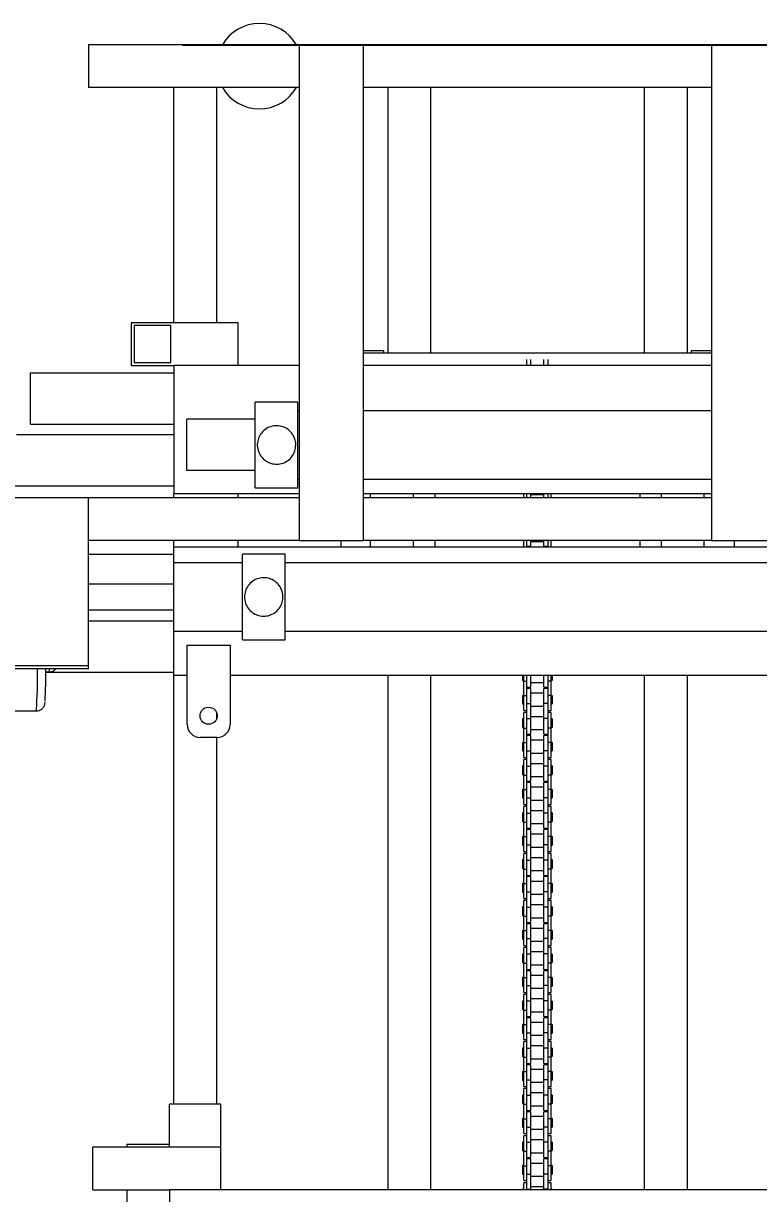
# Model space of a CAD drawing. Header units: millimetres. Extents: x -250 to 3947, y -1468 to 870.
# Drawn here: x -65.5 to 20.5, y 613.1 to 749.9 of the extents above; entities that cross this region are included whole.
import ezdxf

# ---------------------------------------------------------------- set-up
doc = ezdxf.new("R2010")
doc.units = ezdxf.units.MM
doc.header["$PDSIZE"] = -1
doc.styles.get("Standard").update_dxf_attribs({"font": 'times_0.ttf'})
doc.dimstyles.new('ISO-25', dxfattribs={"dimtxt": 2.5, "dimasz": 2.5, "dimexe": 1.25, "dimexo": 0.625, "dimtad": 1, "dimtxsty": 'Standard', "dimcen": 2.5, "dimadec": 0, "dimazin": 0, "dimtfac": 1, "dimtmove": 0, "dimatfit": 3, "dimfxl": 1, "dimarcsym": 0})

# ---------------------------------------------------------------- blocks, each defined once
blk = doc.blocks.new('*D6')
at = {"color": 0, "lineweight": -2}
for p, q in [((-46.86, 747.41), (239.99, 747.41)), ((238.99, 744.11), (238.99, 631.12)), ((238.99, 510.71), (238.99, 623.71)), ((-46.86, 507.41), (239.99, 507.41))]:
    blk.add_line(p, q, dxfattribs=at)
at = {"color": 0}
for points in [[(238.44, 744.11), (239.54, 744.11), (238.99, 747.41)], [(238.44, 510.71), (239.54, 510.71), (238.99, 507.41)]]:
    blk.add_solid(points, dxfattribs=at)
at = {"layer": 'Defpoints', "color": 0}
for p in [(-47.86, 747.41), (238.99, 747.41), (-47.86, 507.41)]:
    blk.add_point(p, dxfattribs=at)
at = {"color": 0, "insert": (238.99, 627.41), "char_height": 3.5, "attachment_point": 5}
blk.add_mtext('1200,00', dxfattribs=at)

msp = doc.modelspace()

# ---------------------------------------------------------------- linework, layer by layer
at = {"color": 7, "linetype": 'Continuous', "lineweight": 15}
for p, q in [((-57.8617, 747.4115), (-57.8617, 742.4115)), ((-33.2106, 747.4115), (-57.8617, 747.4115)), ((-33.2106, 747.4115), (-33.2106, 689.4445)), ((-33.2106, 747.4115), (-25.7106, 747.4115)), ((-25.7106, 689.4445), (-25.7106, 747.4115)), ((14.9872, 747.4115), (-25.7106, 747.4115)), ((14.9872, 747.4115), (14.9872, 689.4445)), ((14.9872, 747.4115), (22.4872, 747.4115)), ((-33.2106, 742.4115), (-57.8617, 742.4115)), ((-47.8617, 714.9115), (-47.8617, 742.4115)), ((-42.8617, 714.9115), (-42.8617, 742.4115)), ((14.9872, 742.4115), (-25.7106, 742.4115)), ((-22.8617, 742.4115), (-22.8617, 711.3411)), ((-17.8617, 742.4115), (-17.8617, 711.3411)), ((7.1383, 742.4115), (7.1383, 711.3411)), ((12.1383, 742.4115), (12.1383, 711.3411)), ((-52.8617, 714.9115), (-52.8617, 709.9115)), ((-40.3617, 714.9115), (-52.8617, 714.9115)), ((-48.2117, 714.5615), (-52.5117, 714.5615)), ((-52.5117, 714.5615), (-52.5117, 710.2615)), ((-48.2117, 710.2615), (-48.2117, 714.5615)), ((-40.3617, 709.9115), (-40.3617, 714.9115)), ((-23.3617, 711.6358), (-25.7106, 711.6358)), ((14.9872, 711.3411), (-25.7106, 711.3411)), ((-23.3617, 711.6358), (-23.3617, 711.3411)), ((-6.6117, 709.9115), (-6.6117, 710.5851)), ((-6.1117, 709.9115), (-6.1117, 710.5851)), ((-4.6117, 709.9115), (-4.6117, 710.5851)), ((-4.1117, 709.9115), (-4.1117, 710.5851)), ((14.9872, 711.6358), (12.6383, 711.6358)), ((12.6383, 711.6358), (12.6383, 711.3411)), ((-64.6507, 703.0365), (-64.6507, 709.0365)), ((-64.6507, 709.0365), (-47.8617, 709.0365)), ((-52.8617, 709.9115), (-47.8617, 709.9115)), ((-52.5117, 710.2615), (-48.2117, 710.2615)), ((-47.8617, 709.9115), (-47.8617, 694.9115)), ((-33.2106, 709.9115), (-47.8617, 709.9115)), ((14.9872, 709.9115), (-25.7106, 709.9115)), ((-33.3617, 705.6104), (-38.3617, 705.6104)), ((-38.3617, 695.6104), (-38.3617, 705.6104)), ((-33.3617, 695.6104), (-33.3617, 705.6104)), ((-46.3617, 697.6104), (-46.3617, 703.6104)), ((-38.3617, 703.6104), (-46.3617, 703.6104)), ((-33.2106, 704.6104), (-33.3617, 704.6104)), ((14.9872, 704.6104), (-25.7106, 704.6104)), ((-64.6507, 703.0365), (-47.8617, 703.0365)), ((-47.8617, 701.7865), (-66.2809, 701.7865)), ((-38.3617, 697.6104), (-46.3617, 697.6104)), ((-33.3617, 696.6104), (-33.2106, 696.6104)), ((-25.7106, 696.6104), (14.9872, 696.6104)), ((-47.8617, 695.7865), (-74.6742, 695.7865)), ((-38.3617, 695.6104), (-33.3617, 695.6104)), ((-57.8617, 694.4445), (-67.8617, 694.4445)), ((-57.8617, 674.7945), (-57.8617, 694.4445)), ((-33.2106, 694.4445), (-57.8617, 694.4445)), ((-33.2106, 694.9115), (-47.8617, 694.9115)), ((-47.8617, 694.4445), (-47.8617, 694.9115)), ((-40.3617, 694.4445), (-40.3617, 694.9115)), ((14.9872, 694.9115), (-25.7106, 694.9115)), ((14.9872, 694.4445), (-25.7106, 694.4445)), ((-24.8617, 694.4445), (-24.8617, 694.9115)), ((-19.8617, 694.4445), (-19.8617, 694.9115)), ((-17.3617, 694.9115), (-17.3617, 694.4445)), ((-6.9617, 694.4445), (-6.9617, 694.9115)), ((-6.6117, 694.7999), (-6.6117, 694.9115)), ((-6.6117, 694.4445), (-6.6117, 694.7999)), ((-6.1117, 694.4445), (-6.1117, 694.9115)), ((-6.1117, 694.8177), (-4.6117, 694.8177)), ((-4.6117, 694.4445), (-4.6117, 694.9115)), ((-4.1117, 694.7999), (-4.1117, 694.9115)), ((-4.1117, 694.4445), (-4.1117, 694.7999)), ((-3.7617, 694.4445), (-3.7617, 694.9115)), ((6.6383, 694.9115), (6.6383, 694.4445)), ((9.1383, 694.4445), (9.1383, 694.9115)), ((14.1383, 694.4445), (14.1383, 694.9115)), ((-33.2106, 689.4445), (-57.8617, 689.4445)), ((-47.8617, 688.6615), (-47.8617, 689.4445)), ((37.1383, 688.6615), (-47.8617, 688.6615)), ((-47.8617, 686.8334), (-47.8617, 688.6615)), ((-40.3617, 688.6615), (-40.3617, 689.4445)), ((-33.2106, 689.4445), (-25.7106, 689.4445)), ((-28.3617, 689.4445), (-28.3617, 688.6615)), ((14.9872, 689.4445), (-25.7106, 689.4445)), ((-24.8617, 688.6615), (-24.8617, 689.4445)), ((-19.8617, 688.6615), (-19.8617, 689.4445)), ((-17.3617, 689.4445), (-17.3617, 688.6615)), ((-6.9617, 688.6615), (-6.9617, 689.4445)), ((-6.6117, 689.2999), (-6.6117, 689.4445)), ((-6.6117, 688.6615), (-6.6117, 689.2999)), ((-6.6117, 688.7677), (-6.1117, 688.7677)), ((-6.1117, 688.7677), (-6.1117, 689.4445)), ((-6.1117, 689.3177), (-4.6117, 689.3177)), ((-4.6117, 688.7677), (-4.6117, 689.4445)), ((-4.6117, 688.7677), (-4.1117, 688.7677)), ((-4.1117, 689.2999), (-4.1117, 689.4445)), ((-4.1117, 688.6615), (-4.1117, 689.2999)), ((-3.7617, 688.6615), (-3.7617, 689.4445)), ((6.6383, 689.4445), (6.6383, 688.6615)), ((9.1383, 688.6615), (9.1383, 689.4445)), ((14.1383, 688.6615), (14.1383, 689.4445)), ((14.9872, 689.4445), (22.4872, 689.4445)), ((17.6383, 689.4445), (17.6383, 688.6615)), ((-47.8617, 687.7865), (-57.8617, 687.7865)), ((-34.8617, 687.8334), (-39.8617, 687.8334)), ((-39.8617, 677.8334), (-39.8617, 687.8334)), ((-34.8617, 677.8334), (-34.8617, 687.8334)), ((-39.8617, 686.8334), (-47.8617, 686.8334)), ((-47.8617, 678.8334), (-47.8617, 686.8334)), ((22.6383, 686.8334), (-34.8617, 686.8334)), ((-47.8617, 684.3334), (-57.8617, 684.3334)), ((-57.8617, 681.3334), (-47.8617, 681.3334)), ((-57.8617, 680.0365), (-47.8617, 680.0365)), ((-47.8617, 678.8334), (-39.8617, 678.8334)), ((-47.8617, 673.6615), (-47.8617, 678.8334)), ((-34.8617, 678.8334), (22.6383, 678.8334)), ((-39.8617, 677.8334), (-34.8617, 677.8334)), ((-46.3038, 677.1752), (-41.3038, 677.1752)), ((-46.3038, 667.9115), (-46.3038, 677.1752)), ((-41.3038, 677.1752), (-41.3038, 667.9115)), ((-57.8617, 674.7945), (-67.8617, 674.7945)), ((-57.8617, 674.4445), (-57.8617, 674.7945)), ((-57.8617, 674.4445), (-67.8617, 674.4445)), ((-62.8382, 674.0365), (-47.8617, 674.0365)), ((-62.8379, 674.0615), (-62.4545, 674.0615)), ((-47.8617, 623.5118), (-47.8617, 673.6615)), ((-46.3038, 673.6615), (-47.8617, 673.6615)), ((30.5804, 673.6615), (-41.3038, 673.6615)), ((-22.8617, 673.6615), (-22.8617, 613.5118)), ((-17.8617, 673.6615), (-17.8617, 613.5118)), ((-7.1117, 673.6615), (-7.1117, 673.0701)), ((-6.9617, 673.0023), (-6.9617, 673.6615)), ((-6.6117, 673.0023), (-6.6117, 673.6615)), ((-6.1117, 672.2701), (-6.1117, 673.6615)), ((-4.6117, 672.2701), (-4.6117, 673.6615)), ((-4.1117, 673.0023), (-4.1117, 673.6615)), ((-3.7617, 673.0023), (-3.7617, 673.6615)), ((-3.6117, 673.6615), (-3.6117, 673.0701)), ((7.1383, 673.6615), (7.1383, 613.5118)), ((12.1383, 673.6615), (12.1383, 613.5118)), ((-7.1117, 673.0701), (-6.9617, 673.0701)), ((-6.9617, 673.0023), (-6.6117, 673.0023)), ((-6.9617, 671.3089), (-6.9617, 673.0023)), ((-6.6117, 671.5796), (-6.6117, 673.0023)), ((-6.6117, 672.2701), (-6.1117, 672.2701)), ((-6.1117, 672.1201), (-6.6117, 672.1201)), ((-6.1117, 672.8201), (-4.6117, 672.8201)), ((-6.1117, 670.3846), (-6.1117, 672.1201)), ((-4.6117, 672.2701), (-4.1117, 672.2701)), ((-4.1117, 672.1201), (-4.6117, 672.1201)), ((-4.6117, 670.3846), (-4.6117, 672.1201)), ((-3.7617, 673.0023), (-4.1117, 673.0023)), ((-4.1117, 671.5796), (-4.1117, 673.0023)), ((-3.7617, 673.0701), (-3.6117, 673.0701)), ((-3.7617, 671.3089), (-3.7617, 673.0023)), ((-6.9617, 671.3201), (-7.1117, 671.3201)), ((-7.1117, 671.3201), (-7.1117, 670.3201)), ((-6.9617, 671.3089), (-6.6117, 671.3089)), ((-6.9617, 669.5701), (-6.9617, 671.3089)), ((-6.6117, 670.3846), (-6.6117, 671.5796)), ((-4.6117, 671.5701), (-6.1117, 671.5701)), ((-4.1117, 670.3846), (-4.1117, 671.5796)), ((-3.7617, 671.3089), (-4.1117, 671.3089)), ((-3.6117, 671.3201), (-3.7617, 671.3201)), ((-3.7617, 669.5701), (-3.7617, 671.3089)), ((-3.6117, 671.3201), (-3.6117, 670.3201)), ((-63.9543, 669.4756), (-90.2865, 669.4756)), ((-42.8617, 668.6076), (-42.8617, 669.2785)), ((-7.1117, 670.3201), (-6.9617, 670.3201)), ((-6.9617, 669.5701), (-6.6117, 669.5701)), ((-6.6117, 669.3225), (-6.9617, 669.3225)), ((-6.9617, 667.5047), (-6.9617, 669.3225)), ((-6.6117, 670.3846), (-6.1117, 670.3846)), ((-6.6117, 668.609), (-6.6117, 670.3846)), ((-6.1117, 668.609), (-6.1117, 670.3846)), ((-6.1117, 670.0701), (-4.6117, 670.0701)), ((-4.1117, 670.3846), (-4.6117, 670.3846)), ((-4.6117, 668.609), (-4.6117, 670.3846)), ((-4.1117, 668.609), (-4.1117, 670.3846)), ((-4.1117, 669.5701), (-3.7617, 669.5701)), ((-3.7617, 669.3225), (-4.1117, 669.3225)), ((-3.7617, 670.3201), (-3.6117, 670.3201)), ((-3.7617, 667.5047), (-3.7617, 669.3225)), ((-6.9617, 668.5725), (-7.1117, 668.5725)), ((-7.1117, 668.5725), (-7.1117, 667.5725)), ((-6.6117, 667.5047), (-6.6117, 668.609)), ((-6.6117, 668.609), (-6.1117, 668.609)), ((-4.6117, 668.8225), (-6.1117, 668.8225)), ((-6.1117, 666.7725), (-6.1117, 668.609)), ((-4.1117, 668.609), (-4.6117, 668.609)), ((-4.6117, 666.7725), (-4.6117, 668.609)), ((-4.1117, 667.5047), (-4.1117, 668.609)), ((-3.6117, 668.5725), (-3.7617, 668.5725)), ((-3.6117, 668.5725), (-3.6117, 667.5725)), ((-7.1117, 667.5725), (-6.9617, 667.5725)), ((-6.9617, 667.5047), (-6.6117, 667.5047)), ((-6.9617, 665.8113), (-6.9617, 667.5047)), ((-6.6117, 666.082), (-6.6117, 667.5047)), ((-6.6117, 666.7725), (-6.1117, 666.7725)), ((-6.1117, 666.6225), (-6.6117, 666.6225)), ((-6.1117, 667.3225), (-4.6117, 667.3225)), ((-6.1117, 664.8361), (-6.1117, 666.6225)), ((-4.6117, 666.7725), (-4.1117, 666.7725)), ((-4.1117, 666.6225), (-4.6117, 666.6225)), ((-4.6117, 664.8361), (-4.6117, 666.6225)), ((-3.7617, 667.5047), (-4.1117, 667.5047)), ((-4.1117, 666.082), (-4.1117, 667.5047)), ((-3.7617, 667.5725), (-3.6117, 667.5725)), ((-3.7617, 665.8113), (-3.7617, 667.5047)), ((-42.8038, 666.4115), (-44.8038, 666.4115)), ((-42.8617, 623.5118), (-42.8617, 666.4115)), ((-6.9617, 665.8225), (-7.1117, 665.8225)), ((-7.1117, 665.8225), (-7.1117, 664.8225)), ((-6.9617, 664.0725), (-6.9617, 665.8113)), ((-6.9617, 665.8113), (-6.6117, 665.8113)), ((-6.6117, 664.8361), (-6.6117, 666.082)), ((-4.6117, 666.0725), (-6.1117, 666.0725)), ((-4.1117, 664.8361), (-4.1117, 666.082)), ((-3.7617, 665.8113), (-4.1117, 665.8113)), ((-3.6117, 665.8225), (-3.7617, 665.8225)), ((-3.7617, 664.0725), (-3.7617, 665.8113)), ((-3.6117, 665.8225), (-3.6117, 664.8225)), ((-7.1117, 664.8225), (-6.9617, 664.8225)), ((-6.9617, 664.0725), (-6.6117, 664.0725)), ((-6.6117, 663.8225), (-6.9617, 663.8225)), ((-6.9617, 662.0047), (-6.9617, 663.8225)), ((-6.6117, 664.8361), (-6.1117, 664.8361)), ((-6.6117, 663.0589), (-6.6117, 664.8361)), ((-6.1117, 663.0589), (-6.1117, 664.8361)), ((-6.1117, 664.5725), (-4.6117, 664.5725)), ((-4.1117, 664.8361), (-4.6117, 664.8361)), ((-4.6117, 663.0589), (-4.6117, 664.8361)), ((-4.1117, 663.0589), (-4.1117, 664.8361)), ((-4.1117, 664.0725), (-3.7617, 664.0725)), ((-3.7617, 663.8225), (-4.1117, 663.8225)), ((-3.7617, 664.8225), (-3.6117, 664.8225)), ((-3.7617, 662.0047), (-3.7617, 663.8225)), ((-6.9617, 663.0725), (-7.1117, 663.0725)), ((-7.1117, 663.0725), (-7.1117, 662.0725)), ((-6.6117, 661.8047), (-6.6117, 663.0589)), ((-6.6117, 663.0589), (-6.1117, 663.0589)), ((-4.6117, 663.3225), (-6.1117, 663.3225)), ((-6.1117, 661.2725), (-6.1117, 663.0589)), ((-4.1117, 663.0589), (-4.6117, 663.0589)), ((-4.6117, 661.2725), (-4.6117, 663.0589)), ((-4.1117, 661.8047), (-4.1117, 663.0589)), ((-3.6117, 663.0725), (-3.7617, 663.0725)), ((-3.6117, 663.0725), (-3.6117, 662.0725)), ((-7.1117, 662.0725), (-6.9617, 662.0725)), ((-6.9617, 662.0047), (-6.6117, 662.0047)), ((-6.9617, 660.3113), (-6.9617, 662.0047)), ((-6.6117, 660.582), (-6.6117, 661.8047)), ((-6.6117, 661.2725), (-6.1117, 661.2725)), ((-6.1117, 661.1225), (-6.6117, 661.1225)), ((-6.1117, 661.8225), (-4.6117, 661.8225)), ((-6.1117, 659.3361), (-6.1117, 661.1225)), ((-4.6117, 661.2725), (-4.1117, 661.2725)), ((-4.1117, 661.1225), (-4.6117, 661.1225)), ((-4.6117, 659.3361), (-4.6117, 661.1225)), ((-3.7617, 662.0047), (-4.1117, 662.0047)), ((-4.1117, 660.582), (-4.1117, 661.8047)), ((-3.7617, 662.0725), (-3.6117, 662.0725)), ((-3.7617, 660.3113), (-3.7617, 662.0047)), ((-6.9617, 660.3225), (-7.1117, 660.3225)), ((-7.1117, 660.3225), (-7.1117, 659.3225)), ((-6.9617, 660.3113), (-6.6117, 660.3113)), ((-6.9617, 658.5725), (-6.9617, 660.3113)), ((-6.6117, 659.3361), (-6.6117, 660.582)), ((-4.6117, 660.5725), (-6.1117, 660.5725)), ((-4.1117, 659.3361), (-4.1117, 660.582)), ((-3.7617, 660.3113), (-4.1117, 660.3113)), ((-3.6117, 660.3225), (-3.7617, 660.3225)), ((-3.7617, 658.5725), (-3.7617, 660.3113)), ((-3.6117, 660.3225), (-3.6117, 659.3225)), ((-7.1117, 659.3225), (-6.9617, 659.3225)), ((-6.9617, 658.5725), (-6.6117, 658.5725)), ((-6.6117, 658.3225), (-6.9617, 658.3225)), ((-6.9617, 656.5047), (-6.9617, 658.3225)), ((-6.6117, 659.3361), (-6.1117, 659.3361)), ((-6.6117, 657.5589), (-6.6117, 659.3361)), ((-6.1117, 657.5589), (-6.1117, 659.3361)), ((-6.1117, 659.0725), (-4.6117, 659.0725)), ((-4.1117, 659.3361), (-4.6117, 659.3361)), ((-4.6117, 657.5589), (-4.6117, 659.3361)), ((-4.1117, 657.5589), (-4.1117, 659.3361)), ((-4.1117, 658.5725), (-3.7617, 658.5725)), ((-3.7617, 658.3225), (-4.1117, 658.3225)), ((-3.7617, 659.3225), (-3.6117, 659.3225)), ((-3.7617, 656.5047), (-3.7617, 658.3225)), ((-6.9617, 657.5725), (-7.1117, 657.5725)), ((-7.1117, 657.5725), (-7.1117, 656.5725)), ((-6.6117, 657.5589), (-6.1117, 657.5589)), ((-6.6117, 656.3047), (-6.6117, 657.5589)), ((-4.6117, 657.8225), (-6.1117, 657.8225)), ((-6.1117, 655.7725), (-6.1117, 657.5589)), ((-4.1117, 657.5589), (-4.6117, 657.5589)), ((-4.6117, 655.7725), (-4.6117, 657.5589)), ((-4.1117, 656.3047), (-4.1117, 657.5589)), ((-3.6117, 657.5725), (-3.7617, 657.5725)), ((-3.6117, 657.5725), (-3.6117, 656.5725)), ((-7.1117, 656.5725), (-6.9617, 656.5725)), ((-6.9617, 656.5047), (-6.6117, 656.5047)), ((-6.9617, 654.8113), (-6.9617, 656.5047)), ((-6.6117, 655.082), (-6.6117, 656.3047)), ((-6.6117, 655.7725), (-6.1117, 655.7725)), ((-6.1117, 655.6225), (-6.6117, 655.6225)), ((-6.1117, 656.3225), (-4.6117, 656.3225)), ((-6.1117, 653.8361), (-6.1117, 655.6225)), ((-4.6117, 655.7725), (-4.1117, 655.7725)), ((-4.1117, 655.6225), (-4.6117, 655.6225)), ((-4.6117, 653.8361), (-4.6117, 655.6225)), ((-3.7617, 656.5047), (-4.1117, 656.5047)), ((-4.1117, 655.082), (-4.1117, 656.3047)), ((-3.7617, 656.5725), (-3.6117, 656.5725)), ((-3.7617, 654.8113), (-3.7617, 656.5047)), ((-6.9617, 654.8225), (-7.1117, 654.8225)), ((-7.1117, 654.8225), (-7.1117, 653.8225)), ((-6.9617, 653.0725), (-6.9617, 654.8113)), ((-6.9617, 654.8113), (-6.6117, 654.8113)), ((-6.6117, 653.8361), (-6.6117, 655.082)), ((-4.6117, 655.0725), (-6.1117, 655.0725)), ((-4.1117, 653.8361), (-4.1117, 655.082)), ((-3.7617, 654.8113), (-4.1117, 654.8113)), ((-3.6117, 654.8225), (-3.7617, 654.8225)), ((-3.7617, 653.0725), (-3.7617, 654.8113)), ((-3.6117, 654.8225), (-3.6117, 653.8225)), ((-7.1117, 653.8225), (-6.9617, 653.8225)), ((-6.9617, 653.0725), (-6.6117, 653.0725)), ((-6.6117, 652.8225), (-6.9617, 652.8225)), ((-6.9617, 651.0047), (-6.9617, 652.8225)), ((-6.6117, 653.8361), (-6.1117, 653.8361)), ((-6.6117, 652.0589), (-6.6117, 653.8361)), ((-6.1117, 652.0589), (-6.1117, 653.8361)), ((-6.1117, 653.5725), (-4.6117, 653.5725)), ((-4.1117, 653.8361), (-4.6117, 653.8361)), ((-4.6117, 652.0589), (-4.6117, 653.8361)), ((-4.1117, 652.0589), (-4.1117, 653.8361)), ((-4.1117, 653.0725), (-3.7617, 653.0725)), ((-3.7617, 652.8225), (-4.1117, 652.8225)), ((-3.7617, 653.8225), (-3.6117, 653.8225)), ((-3.7617, 651.0047), (-3.7617, 652.8225)), ((-6.9617, 652.0725), (-7.1117, 652.0725)), ((-7.1117, 652.0725), (-7.1117, 651.0725)), ((-6.6117, 652.0589), (-6.1117, 652.0589)), ((-6.6117, 650.8047), (-6.6117, 652.0589)), ((-4.6117, 652.3225), (-6.1117, 652.3225)), ((-6.1117, 650.2725), (-6.1117, 652.0589)), ((-4.1117, 652.0589), (-4.6117, 652.0589)), ((-4.6117, 650.2725), (-4.6117, 652.0589)), ((-4.1117, 650.8047), (-4.1117, 652.0589)), ((-3.6117, 652.0725), (-3.7617, 652.0725)), ((-3.6117, 652.0725), (-3.6117, 651.0725)), ((-7.1117, 651.0725), (-6.9617, 651.0725)), ((-6.9617, 651.0047), (-6.6117, 651.0047)), ((-6.9617, 649.3113), (-6.9617, 651.0047)), ((-6.6117, 649.582), (-6.6117, 650.8047)), ((-6.6117, 650.2725), (-6.1117, 650.2725)), ((-6.1117, 650.1225), (-6.6117, 650.1225)), ((-6.1117, 650.8225), (-4.6117, 650.8225)), ((-6.1117, 648.3361), (-6.1117, 650.1225)), ((-4.6117, 650.2725), (-4.1117, 650.2725)), ((-4.1117, 650.1225), (-4.6117, 650.1225)), ((-4.6117, 648.3361), (-4.6117, 650.1225)), ((-3.7617, 651.0047), (-4.1117, 651.0047)), ((-4.1117, 649.582), (-4.1117, 650.8047)), ((-3.7617, 651.0725), (-3.6117, 651.0725)), ((-3.7617, 649.3113), (-3.7617, 651.0047)), ((-6.9617, 649.3225), (-7.1117, 649.3225)), ((-7.1117, 649.3225), (-7.1117, 648.3225)), ((-6.9617, 647.5725), (-6.9617, 649.3113)), ((-6.9617, 649.3113), (-6.6117, 649.3113)), ((-6.6117, 648.3361), (-6.6117, 649.582)), ((-4.6117, 649.5725), (-6.1117, 649.5725)), ((-4.1117, 648.3361), (-4.1117, 649.582)), ((-3.7617, 649.3113), (-4.1117, 649.3113)), ((-3.6117, 649.3225), (-3.7617, 649.3225)), ((-3.7617, 647.5725), (-3.7617, 649.3113)), ((-3.6117, 649.3225), (-3.6117, 648.3225)), ((-7.1117, 648.3225), (-6.9617, 648.3225)), ((-6.9617, 647.5725), (-6.6117, 647.5725)), ((-6.6117, 648.3361), (-6.1117, 648.3361)), ((-6.6117, 646.5589), (-6.6117, 648.3361)), ((-6.1117, 646.5589), (-6.1117, 648.3361)), ((-6.1117, 648.0725), (-4.6117, 648.0725)), ((-4.1117, 648.3361), (-4.6117, 648.3361)), ((-4.6117, 646.5589), (-4.6117, 648.3361)), ((-4.1117, 646.5589), (-4.1117, 648.3361)), ((-4.1117, 647.5725), (-3.7617, 647.5725)), ((-3.7617, 648.3225), (-3.6117, 648.3225)), ((-6.9617, 646.5725), (-7.1117, 646.5725)), ((-7.1117, 646.5725), (-7.1117, 645.5725)), ((-6.6117, 647.3225), (-6.9617, 647.3225)), ((-6.9617, 645.5047), (-6.9617, 647.3225)), ((-6.6117, 646.5589), (-6.1117, 646.5589)), ((-6.6117, 645.3047), (-6.6117, 646.5589)), ((-4.6117, 646.8225), (-6.1117, 646.8225)), ((-6.1117, 644.7725), (-6.1117, 646.5589)), ((-4.1117, 646.5589), (-4.6117, 646.5589)), ((-4.6117, 644.7725), (-4.6117, 646.5589)), ((-3.7617, 647.3225), (-4.1117, 647.3225)), ((-4.1117, 645.3047), (-4.1117, 646.5589)), ((-3.7617, 645.5047), (-3.7617, 647.3225)), ((-3.6117, 646.5725), (-3.7617, 646.5725)), ((-3.6117, 646.5725), (-3.6117, 645.5725)), ((-7.1117, 645.5725), (-6.9617, 645.5725)), ((-6.9617, 645.5047), (-6.6117, 645.5047)), ((-6.9617, 643.8113), (-6.9617, 645.5047)), ((-6.6117, 644.082), (-6.6117, 645.3047)), ((-6.6117, 644.7725), (-6.1117, 644.7725)), ((-6.1117, 644.6225), (-6.6117, 644.6225)), ((-6.1117, 645.3225), (-4.6117, 645.3225)), ((-6.1117, 642.8871), (-6.1117, 644.6225)), ((-4.6117, 644.7725), (-4.1117, 644.7725)), ((-4.1117, 644.6225), (-4.6117, 644.6225)), ((-4.6117, 642.8871), (-4.6117, 644.6225)), ((-3.7617, 645.5047), (-4.1117, 645.5047)), ((-4.1117, 644.082), (-4.1117, 645.3047)), ((-3.7617, 645.5725), (-3.6117, 645.5725)), ((-3.7617, 643.8113), (-3.7617, 645.5047)), ((-6.9617, 643.8225), (-7.1117, 643.8225)), ((-7.1117, 643.8225), (-7.1117, 642.8225)), ((-6.9617, 643.8113), (-6.6117, 643.8113)), ((-6.9617, 642.0725), (-6.9617, 643.8113)), ((-6.6117, 642.8871), (-6.6117, 644.082)), ((-4.6117, 644.0725), (-6.1117, 644.0725)), ((-4.1117, 642.8871), (-4.1117, 644.082)), ((-3.7617, 643.8113), (-4.1117, 643.8113)), ((-3.6117, 643.8225), (-3.7617, 643.8225)), ((-3.7617, 642.0725), (-3.7617, 643.8113)), ((-3.6117, 643.8225), (-3.6117, 642.8225)), ((-7.1117, 642.8225), (-6.9617, 642.8225)), ((-6.9617, 642.0725), (-6.6117, 642.0725)), ((-6.6117, 642.8871), (-6.1117, 642.8871)), ((-6.6117, 641.1114), (-6.6117, 642.8871)), ((-6.1117, 641.1114), (-6.1117, 642.8871)), ((-6.1117, 642.5725), (-4.6117, 642.5725)), ((-4.1117, 642.8871), (-4.6117, 642.8871)), ((-4.6117, 641.1114), (-4.6117, 642.8871)), ((-4.1117, 641.1114), (-4.1117, 642.8871)), ((-4.1117, 642.0725), (-3.7617, 642.0725)), ((-3.7617, 642.8225), (-3.6117, 642.8225)), ((-6.9617, 641.0749), (-7.1117, 641.0749)), ((-7.1117, 641.0749), (-7.1117, 640.0749)), ((-6.6117, 641.8249), (-6.9617, 641.8249)), ((-6.9617, 640.0071), (-6.9617, 641.8249)), ((-6.6117, 641.1114), (-6.1117, 641.1114)), ((-6.6117, 640.0071), (-6.6117, 641.1114)), ((-4.6117, 641.3249), (-6.1117, 641.3249)), ((-6.1117, 639.2749), (-6.1117, 641.1114)), ((-4.1117, 641.1114), (-4.6117, 641.1114)), ((-4.6117, 639.2749), (-4.6117, 641.1114)), ((-3.7617, 641.8249), (-4.1117, 641.8249)), ((-4.1117, 640.0071), (-4.1117, 641.1114)), ((-3.7617, 640.0071), (-3.7617, 641.8249)), ((-3.6117, 641.0749), (-3.7617, 641.0749)), ((-3.6117, 641.0749), (-3.6117, 640.0749)), ((-7.1117, 640.0749), (-6.9617, 640.0749)), ((-6.9617, 640.0071), (-6.6117, 640.0071)), ((-6.9617, 638.3137), (-6.9617, 640.0071)), ((-6.6117, 638.5844), (-6.6117, 640.0071)), ((-6.6117, 639.2749), (-6.1117, 639.2749)), ((-6.1117, 639.8249), (-4.6117, 639.8249)), ((-4.6117, 639.2749), (-4.1117, 639.2749)), ((-3.7617, 640.0071), (-4.1117, 640.0071)), ((-4.1117, 638.5844), (-4.1117, 640.0071)), ((-3.7617, 640.0749), (-3.6117, 640.0749)), ((-3.7617, 638.3137), (-3.7617, 640.0071)), ((-6.9617, 638.3249), (-7.1117, 638.3249)), ((-7.1117, 638.3249), (-7.1117, 637.3249)), ((-6.9617, 638.3137), (-6.6117, 638.3137)), ((-6.9617, 636.5749), (-6.9617, 638.3137)), ((-6.1117, 639.1249), (-6.6117, 639.1249)), ((-6.6117, 637.3895), (-6.6117, 638.5844)), ((-6.1117, 637.3895), (-6.1117, 639.1249)), ((-4.6117, 638.5749), (-6.1117, 638.5749)), ((-4.1117, 639.1249), (-4.6117, 639.1249)), ((-4.6117, 637.3895), (-4.6117, 639.1249)), ((-4.1117, 637.3895), (-4.1117, 638.5844)), ((-3.7617, 638.3137), (-4.1117, 638.3137)), ((-3.6117, 638.3249), (-3.7617, 638.3249)), ((-3.7617, 636.5749), (-3.7617, 638.3137)), ((-3.6117, 638.3249), (-3.6117, 637.3249)), ((-7.1117, 637.3249), (-6.9617, 637.3249)), ((-6.9617, 636.5749), (-6.6117, 636.5749)), ((-6.6117, 637.3895), (-6.1117, 637.3895)), ((-6.6117, 635.6138), (-6.6117, 637.3895)), ((-6.1117, 635.6138), (-6.1117, 637.3895)), ((-6.1117, 637.0749), (-4.6117, 637.0749)), ((-4.1117, 637.3895), (-4.6117, 637.3895)), ((-4.6117, 635.6138), (-4.6117, 637.3895)), ((-4.1117, 635.6138), (-4.1117, 637.3895)), ((-4.1117, 636.5749), (-3.7617, 636.5749)), ((-3.7617, 637.3249), (-3.6117, 637.3249)), ((-6.9617, 635.5773), (-7.1117, 635.5773)), ((-7.1117, 635.5773), (-7.1117, 634.5773)), ((-6.6117, 636.3273), (-6.9617, 636.3273)), ((-6.9617, 634.5095), (-6.9617, 636.3273)), ((-6.6117, 634.3096), (-6.6117, 635.6138)), ((-6.6117, 635.6138), (-6.1117, 635.6138)), ((-4.6117, 635.8273), (-6.1117, 635.8273)), ((-6.1117, 633.7773), (-6.1117, 635.6138)), ((-4.1117, 635.6138), (-4.6117, 635.6138)), ((-4.6117, 633.7773), (-4.6117, 635.6138)), ((-3.7617, 636.3273), (-4.1117, 636.3273)), ((-4.1117, 634.3096), (-4.1117, 635.6138)), ((-3.7617, 634.5095), (-3.7617, 636.3273)), ((-3.6117, 635.5773), (-3.7617, 635.5773)), ((-3.6117, 635.5773), (-3.6117, 634.5773)), ((-7.1117, 634.5773), (-6.9617, 634.5773)), ((-6.9617, 634.5095), (-6.6117, 634.5095)), ((-6.9617, 632.8161), (-6.9617, 634.5095)), ((-6.6117, 633.0868), (-6.6117, 634.3096)), ((-6.6117, 633.7773), (-6.1117, 633.7773)), ((-6.1117, 634.3273), (-4.6117, 634.3273)), ((-4.6117, 633.7773), (-4.1117, 633.7773)), ((-3.7617, 634.5095), (-4.1117, 634.5095)), ((-4.1117, 633.0868), (-4.1117, 634.3096)), ((-3.7617, 634.5773), (-3.6117, 634.5773)), ((-3.7617, 632.8161), (-3.7617, 634.5095)), ((-6.9617, 632.8273), (-7.1117, 632.8273)), ((-7.1117, 632.8273), (-7.1117, 631.8273)), ((-6.9617, 631.0773), (-6.9617, 632.8161)), ((-6.9617, 632.8161), (-6.6117, 632.8161)), ((-6.1117, 633.6273), (-6.6117, 633.6273)), ((-6.6117, 631.8409), (-6.6117, 633.0868)), ((-6.1117, 631.8409), (-6.1117, 633.6273)), ((-4.6117, 633.0773), (-6.1117, 633.0773)), ((-4.1117, 633.6273), (-4.6117, 633.6273)), ((-4.6117, 631.8409), (-4.6117, 633.6273)), ((-4.1117, 631.8409), (-4.1117, 633.0868)), ((-3.7617, 632.8161), (-4.1117, 632.8161)), ((-3.6117, 632.8273), (-3.7617, 632.8273)), ((-3.7617, 631.0773), (-3.7617, 632.8161)), ((-3.6117, 632.8273), (-3.6117, 631.8273)), ((-7.1117, 631.8273), (-6.9617, 631.8273)), ((-6.9617, 631.0773), (-6.6117, 631.0773)), ((-6.6117, 631.8409), (-6.1117, 631.8409)), ((-6.6117, 630.0637), (-6.6117, 631.8409)), ((-6.1117, 630.0637), (-6.1117, 631.8409)), ((-6.1117, 631.5773), (-4.6117, 631.5773)), ((-4.1117, 631.8409), (-4.6117, 631.8409)), ((-4.6117, 630.0637), (-4.6117, 631.8409)), ((-4.1117, 630.0637), (-4.1117, 631.8409)), ((-4.1117, 631.0773), (-3.7617, 631.0773)), ((-3.7617, 631.8273), (-3.6117, 631.8273)), ((-6.9617, 630.0773), (-7.1117, 630.0773)), ((-7.1117, 630.0773), (-7.1117, 629.0773)), ((-6.6117, 630.8273), (-6.9617, 630.8273)), ((-6.9617, 629.0095), (-6.9617, 630.8273)), ((-6.6117, 630.0637), (-6.1117, 630.0637)), ((-6.6117, 628.8096), (-6.6117, 630.0637)), ((-4.6117, 630.3273), (-6.1117, 630.3273)), ((-6.1117, 628.2773), (-6.1117, 630.0637)), ((-4.1117, 630.0637), (-4.6117, 630.0637)), ((-4.6117, 628.2773), (-4.6117, 630.0637)), ((-3.7617, 630.8273), (-4.1117, 630.8273)), ((-4.1117, 628.8096), (-4.1117, 630.0637)), ((-3.7617, 629.0095), (-3.7617, 630.8273)), ((-3.6117, 630.0773), (-3.7617, 630.0773)), ((-3.6117, 630.0773), (-3.6117, 629.0773)), ((-7.1117, 629.0773), (-6.9617, 629.0773)), ((-6.9617, 629.0095), (-6.6117, 629.0095)), ((-6.9617, 627.3161), (-6.9617, 629.0095)), ((-6.6117, 627.5868), (-6.6117, 628.8096)), ((-6.6117, 628.2773), (-6.1117, 628.2773)), ((-6.1117, 628.8273), (-4.6117, 628.8273)), ((-4.6117, 628.2773), (-4.1117, 628.2773)), ((-3.7617, 629.0095), (-4.1117, 629.0095)), ((-4.1117, 627.5868), (-4.1117, 628.8096)), ((-3.7617, 629.0773), (-3.6117, 629.0773)), ((-3.7617, 627.3161), (-3.7617, 629.0095)), ((-6.9617, 627.3273), (-7.1117, 627.3273)), ((-7.1117, 627.3273), (-7.1117, 626.3273)), ((-6.9617, 625.5773), (-6.9617, 627.3161)), ((-6.9617, 627.3161), (-6.6117, 627.3161)), ((-6.1117, 628.1273), (-6.6117, 628.1273)), ((-6.6117, 626.3409), (-6.6117, 627.5868)), ((-6.1117, 626.3409), (-6.1117, 628.1273)), ((-4.6117, 627.5773), (-6.1117, 627.5773)), ((-4.1117, 628.1273), (-4.6117, 628.1273)), ((-4.6117, 626.3409), (-4.6117, 628.1273)), ((-4.1117, 626.3409), (-4.1117, 627.5868)), ((-3.7617, 627.3161), (-4.1117, 627.3161)), ((-3.6117, 627.3273), (-3.7617, 627.3273)), ((-3.7617, 625.5773), (-3.7617, 627.3161)), ((-3.6117, 627.3273), (-3.6117, 626.3273)), ((-7.1117, 626.3273), (-6.9617, 626.3273)), ((-6.9617, 625.5773), (-6.6117, 625.5773)), ((-6.6117, 626.3409), (-6.1117, 626.3409)), ((-6.6117, 624.5637), (-6.6117, 626.3409)), ((-6.1117, 624.5637), (-6.1117, 626.3409)), ((-6.1117, 626.0773), (-4.6117, 626.0773)), ((-4.1117, 626.3409), (-4.6117, 626.3409)), ((-4.6117, 624.5637), (-4.6117, 626.3409)), ((-4.1117, 624.5637), (-4.1117, 626.3409)), ((-4.1117, 625.5773), (-3.7617, 625.5773)), ((-3.7617, 626.3273), (-3.6117, 626.3273)), ((-6.9617, 624.5773), (-7.1117, 624.5773)), ((-7.1117, 624.5773), (-7.1117, 623.5773)), ((-6.6117, 625.3273), (-6.9617, 625.3273)), ((-6.9617, 623.5095), (-6.9617, 625.3273)), ((-6.6117, 623.3096), (-6.6117, 624.5637)), ((-6.6117, 624.5637), (-6.1117, 624.5637)), ((-4.6117, 624.8273), (-6.1117, 624.8273)), ((-6.1117, 622.7773), (-6.1117, 624.5637)), ((-4.1117, 624.5637), (-4.6117, 624.5637)), ((-4.6117, 622.7773), (-4.6117, 624.5637)), ((-3.7617, 625.3273), (-4.1117, 625.3273)), ((-4.1117, 623.3096), (-4.1117, 624.5637)), ((-3.7617, 623.5095), (-3.7617, 625.3273)), ((-3.6117, 624.5773), (-3.7617, 624.5773)), ((-3.6117, 624.5773), (-3.6117, 623.5773)), ((-42.3617, 623.5118), (-48.3617, 623.5118)), ((-48.3617, 618.5118), (-48.3617, 623.5118)), ((-42.3617, 618.5118), (-42.3617, 623.5118)), ((-7.1117, 623.5773), (-6.9617, 623.5773)), ((-6.9617, 623.5095), (-6.6117, 623.5095)), ((-6.9617, 621.8161), (-6.9617, 623.5095)), ((-6.6117, 622.0868), (-6.6117, 623.3096)), ((-6.6117, 622.7773), (-6.1117, 622.7773)), ((-6.1117, 623.3273), (-4.6117, 623.3273)), ((-4.6117, 622.7773), (-4.1117, 622.7773)), ((-3.7617, 623.5095), (-4.1117, 623.5095)), ((-4.1117, 622.0868), (-4.1117, 623.3096)), ((-3.7617, 623.5773), (-3.6117, 623.5773)), ((-3.7617, 621.8161), (-3.7617, 623.5095)), ((-6.9617, 621.8273), (-7.1117, 621.8273)), ((-7.1117, 621.8273), (-7.1117, 620.8273)), ((-6.9617, 620.0773), (-6.9617, 621.8161)), ((-6.9617, 621.8161), (-6.6117, 621.8161)), ((-6.1117, 622.6273), (-6.6117, 622.6273)), ((-6.6117, 620.8409), (-6.6117, 622.0868)), ((-6.1117, 620.8409), (-6.1117, 622.6273)), ((-4.6117, 622.0773), (-6.1117, 622.0773)), ((-4.1117, 622.6273), (-4.6117, 622.6273)), ((-4.6117, 620.8409), (-4.6117, 622.6273)), ((-4.1117, 620.8409), (-4.1117, 622.0868)), ((-3.7617, 621.8161), (-4.1117, 621.8161)), ((-3.6117, 621.8273), (-3.7617, 621.8273)), ((-3.7617, 620.0773), (-3.7617, 621.8161)), ((-3.6117, 621.8273), (-3.6117, 620.8273)), ((-7.1117, 620.8273), (-6.9617, 620.8273)), ((-6.9617, 620.0773), (-6.6117, 620.0773)), ((-6.6117, 620.8409), (-6.1117, 620.8409)), ((-6.6117, 619.0637), (-6.6117, 620.8409)), ((-6.1117, 619.0637), (-6.1117, 620.8409)), ((-6.1117, 620.5773), (-4.6117, 620.5773)), ((-4.1117, 620.8409), (-4.6117, 620.8409)), ((-4.6117, 619.0637), (-4.6117, 620.8409)), ((-4.1117, 619.0637), (-4.1117, 620.8409)), ((-4.1117, 620.0773), (-3.7617, 620.0773)), ((-3.7617, 620.8273), (-3.6117, 620.8273)), ((-48.3617, 618.8064), (-53.3617, 618.8064)), ((-53.3617, 618.8064), (-53.3617, 618.5118)), ((-6.9617, 619.0773), (-7.1117, 619.0773)), ((-7.1117, 619.0773), (-7.1117, 618.0773)), ((-6.6117, 619.8273), (-6.9617, 619.8273)), ((-6.9617, 618.0095), (-6.9617, 619.8273)), ((-6.6117, 617.8096), (-6.6117, 619.0637)), ((-6.6117, 619.0637), (-6.1117, 619.0637)), ((-4.6117, 619.3273), (-6.1117, 619.3273)), ((-6.1117, 617.2773), (-6.1117, 619.0637)), ((-4.1117, 619.0637), (-4.6117, 619.0637)), ((-4.6117, 617.2773), (-4.6117, 619.0637)), ((-3.7617, 619.8273), (-4.1117, 619.8273)), ((-4.1117, 617.8096), (-4.1117, 619.0637)), ((-3.7617, 618.0095), (-3.7617, 619.8273)), ((-3.6117, 619.0773), (-3.7617, 619.0773)), ((-3.6117, 619.0773), (-3.6117, 618.0773)), ((-57.3617, 613.5118), (-57.3617, 618.5118)), ((-57.3617, 618.5118), (-42.3617, 618.5118)), ((-42.3617, 613.5118), (-42.3617, 618.5118)), ((-7.1117, 618.0773), (-6.9617, 618.0773)), ((-6.9617, 618.0095), (-6.6117, 618.0095)), ((-6.9617, 616.3161), (-6.9617, 618.0095)), ((-6.6117, 616.5868), (-6.6117, 617.8096)), ((-6.6117, 617.2773), (-6.1117, 617.2773)), ((-6.1117, 617.8273), (-4.6117, 617.8273)), ((-4.6117, 617.2773), (-4.1117, 617.2773)), ((-3.7617, 618.0095), (-4.1117, 618.0095)), ((-4.1117, 616.5868), (-4.1117, 617.8096)), ((-3.7617, 618.0773), (-3.6117, 618.0773)), ((-3.7617, 616.3161), (-3.7617, 618.0095)), ((-6.9617, 616.3273), (-7.1117, 616.3273)), ((-7.1117, 616.3273), (-7.1117, 615.3273)), ((-6.9617, 614.5773), (-6.9617, 616.3161)), ((-6.9617, 616.3161), (-6.6117, 616.3161)), ((-6.1117, 617.1273), (-6.6117, 617.1273)), ((-6.6117, 615.3409), (-6.6117, 616.5868)), ((-6.1117, 615.3409), (-6.1117, 617.1273)), ((-4.6117, 616.5773), (-6.1117, 616.5773)), ((-4.1117, 617.1273), (-4.6117, 617.1273)), ((-4.6117, 615.3409), (-4.6117, 617.1273)), ((-4.1117, 615.3409), (-4.1117, 616.5868)), ((-3.7617, 616.3161), (-4.1117, 616.3161)), ((-3.6117, 616.3273), (-3.7617, 616.3273)), ((-3.7617, 614.5773), (-3.7617, 616.3161)), ((-3.6117, 616.3273), (-3.6117, 615.3273)), ((-7.1117, 615.3273), (-6.9617, 615.3273)), ((-6.9617, 614.5773), (-6.6117, 614.5773)), ((-6.6117, 615.3409), (-6.1117, 615.3409)), ((-6.6117, 613.5637), (-6.6117, 615.3409)), ((-6.1117, 613.5637), (-6.1117, 615.3409)), ((-6.1117, 615.0773), (-4.6117, 615.0773)), ((-4.1117, 615.3409), (-4.6117, 615.3409)), ((-4.6117, 613.5637), (-4.6117, 615.3409)), ((-4.1117, 613.5637), (-4.1117, 615.3409)), ((-4.1117, 614.5773), (-3.7617, 614.5773)), ((-3.7617, 615.3273), (-3.6117, 615.3273)), ((-57.3617, 613.5118), (-48.3617, 613.5118)), ((-53.3617, 613.5118), (-53.3617, 609.3134)), ((37.6383, 613.5118), (-48.3617, 613.5118)), ((-48.3617, 613.5118), (-48.3617, 608.5118)), ((-6.9617, 613.5773), (-7.1117, 613.5773)), ((-7.1117, 613.5773), (-7.1117, 613.5118)), ((-6.6117, 614.3273), (-6.9617, 614.3273)), ((-6.9617, 613.5118), (-6.9617, 614.3273)), ((-6.6117, 613.5637), (-6.1117, 613.5637)), ((-6.6117, 613.5118), (-6.6117, 613.5637)), ((-4.6117, 613.8273), (-6.1117, 613.8273)), ((-6.1117, 613.5118), (-6.1117, 613.5637)), ((-4.1117, 613.5637), (-4.6117, 613.5637)), ((-4.6117, 613.5118), (-4.6117, 613.5637)), ((-3.7617, 614.3273), (-4.1117, 614.3273)), ((-4.1117, 613.5118), (-4.1117, 613.5637)), ((-3.7617, 613.5118), (-3.7617, 614.3273)), ((-3.6117, 613.5773), (-3.7617, 613.5773)), ((-3.6117, 613.5773), (-3.6117, 613.5118))]:
    msp.add_line(p, q, dxfattribs=at)
msp.add_circle((-43.8038, 668.9431), 1, dxfattribs=at)
for centre, radius, start, end in [((-37.8617, 744.9115), 5, 90, 150), ((-37.8617, 744.9115), 5, 30, 90), ((-37.8617, 744.9115), 5, 210, 330), ((-150.4894, 674.6764), 87.6559, 357.354587, 359.848406), ((-44.8038, 667.9115), 1.5, 180, 270), ((-42.8038, 667.9115), 1.5, 270, 0)]:
    msp.add_arc(centre, radius, start, end, dxfattribs=at)
at = {"color": 8, "linetype": 'Continuous', "lineweight": 15}
for centre, radius, start, end in [((-120.6641, 673.5677), 56.8573, 355.872707, 0.883599), ((-64.2302, 674.3984), 1.8074, 349.254673, 1.46101)]:
    msp.add_arc(centre, radius, start, end, dxfattribs=at)
at = {"color": 7, "linetype": 'Continuous', "lineweight": 15}
for points, knots in [([(-33.6117, 700.6104), (-33.6342, 700.3707), (-33.6791, 699.8917), (-34.0268, 699.2471), (-34.5543, 698.7265), (-35.2498, 698.3987), (-36.0071, 698.3258), (-36.7088, 698.4883), (-37.3219, 698.8487), (-37.8151, 699.4075), (-38.1038, 700.1247), (-38.1343, 700.8807), (-37.9348, 701.574), (-37.5345, 702.173), (-36.942, 702.6345), (-36.2098, 702.8774), (-35.4623, 702.8622), (-34.7909, 702.6293), (-34.2122, 702.1997), (-33.7814, 701.5772), (-33.6222, 700.9994), (-33.6134, 700.6752), (-33.6117, 700.6104)], [0, 0, 0, 0, 0.05017587, 0.10025274, 0.15293449, 0.20870685, 0.26144589, 0.30935507, 0.35838758, 0.4123264, 0.46788211, 0.51945852, 0.56797486, 0.61803054, 0.67221326, 0.72771459, 0.77841264, 0.8259539, 0.87659741, 0.93181617, 0.98637996, 1, 1, 1, 1]), ([(-39.6117, 682.8334), (-39.5892, 683.0732), (-39.5442, 683.5522), (-39.1966, 684.1968), (-38.6691, 684.7173), (-37.9736, 685.0452), (-37.2163, 685.118), (-36.5146, 684.9556), (-35.9015, 684.5952), (-35.4083, 684.0363), (-35.1196, 683.3191), (-35.0891, 682.5631), (-35.2886, 681.8699), (-35.6888, 681.2708), (-36.2814, 680.8094), (-37.0136, 680.5664), (-37.7611, 680.5816), (-38.4325, 680.8145), (-39.0112, 681.2441), (-39.442, 681.8667), (-39.6012, 682.4445), (-39.61, 682.7687), (-39.6117, 682.8334)], [0, 0, 0, 0, 0.05017582, 0.10025268, 0.15293407, 0.20870666, 0.26144548, 0.30935465, 0.35838763, 0.41232645, 0.46788167, 0.51945911, 0.56797452, 0.61803047, 0.67221307, 0.72771447, 0.77841254, 0.82595378, 0.87659699, 0.93181616, 0.98637944, 1, 1, 1, 1]), ([(-62.4553, 674.0759), (-62.4162, 674.0718), (-62.2612, 674.0553), (-62.0202, 674.1487), (-61.7973, 674.2897), (-61.7071, 674.4034), (-61.6745, 674.4445)], [0, 0, 0, 0, 0.13023371, 0.51571785, 0.82458635, 1, 1, 1, 1]), ([(-63.2201, 669.8118), (-63.2656, 669.7613), (-63.3792, 669.6351), (-63.6378, 669.5065), (-63.8487, 669.4859), (-63.9543, 669.4756)], [0, 0, 0, 0, 0.25063454, 0.62511403, 1, 1, 1, 1]), ([(-63.2179, 669.7997), (-63.2149, 669.8021), (-63.1548, 669.8529), (-63.084, 669.974), (-63.0118, 670.1224), (-62.9772, 670.2367), (-62.9549, 670.3375), (-62.9412, 670.4313), (-62.9348, 670.5042), (-62.9312, 670.545)], [0, 0, 0, 0, 0.00689457, 0.14172121, 0.25539449, 0.35766325, 0.48681871, 0.7122747, 1, 1, 1, 1])]:
    msp.add_open_spline(points, degree=3, knots=knots, dxfattribs=at)

# ---------------------------------------------------------------- dimensions: what is measured, and where the dimension line sits
dim = msp.add_linear_dim(base=(238.991, 747.4115), p1=(-47.8617, 507.4115), p2=(-47.8617, 747.4115), angle=90, dimstyle='ISO-25', override={"dimtxt": 3.5, "dimasz": 3.302, "dimexe": 1, "dimexo": 1, "dimgap": 1.524, "dimtih": 1, "dimtoh": 1, "dimlfac": 5, "dimzin": 0, "dimadec": 2, "dimtzin": 0})
dim.commit()
dim.dimension.update_dxf_attribs({"geometry": '*D6', "text_midpoint": (238.991, 627.4115)})

doc.saveas('drawing.dxf')
